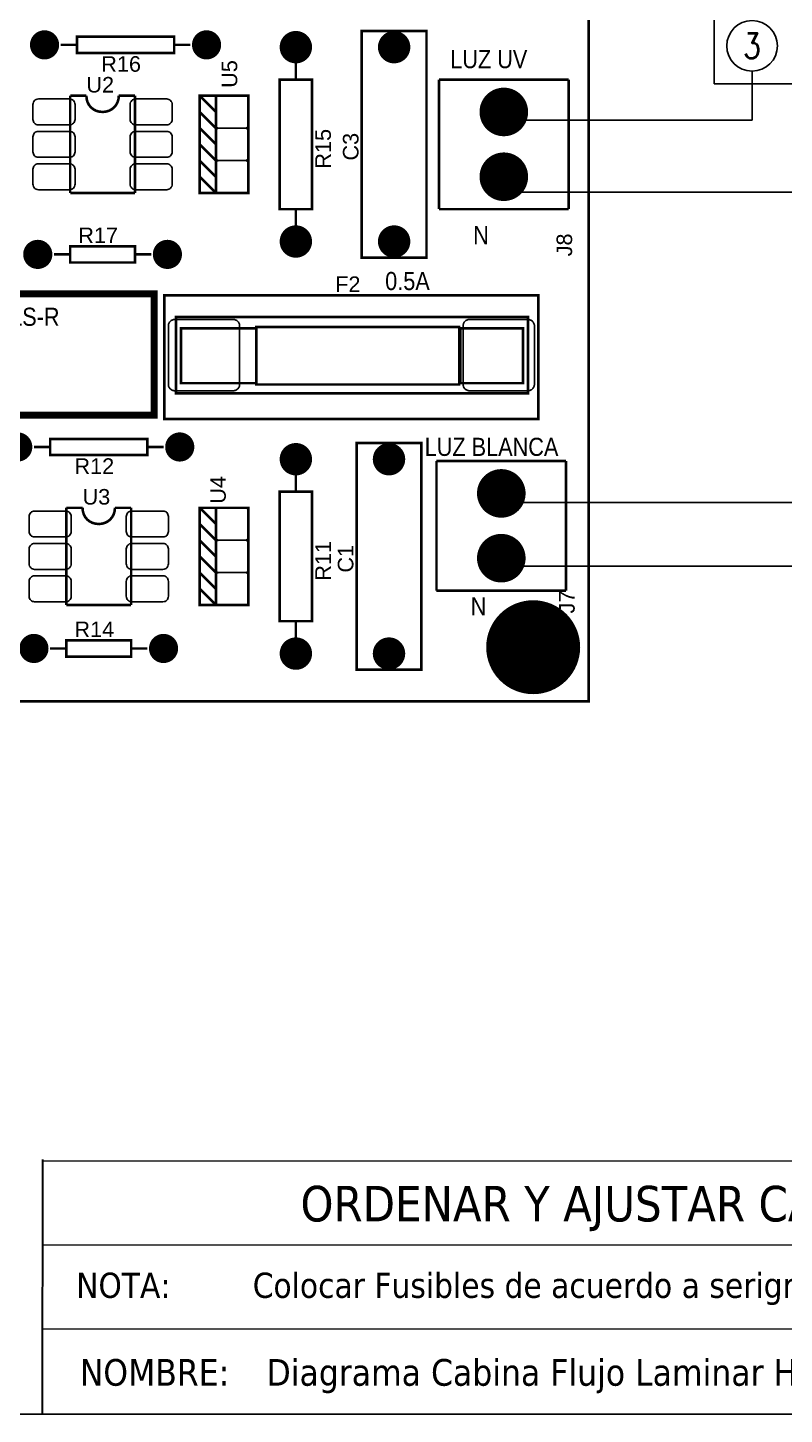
# Model space of a CAD drawing. Header units: inches. Extents: x 15 to 148, y 10 to 111.
# Drawn here: x 136.79 to 140.53, y 94.57 to 101.42 of the extents above; entities that cross this region are included whole.
import ezdxf
from ezdxf.enums import TextEntityAlignment as Align

# ---------------------------------------------------------------- set-up
doc = ezdxf.new("R2010")
doc.units = ezdxf.units.IN
doc.header["$MEASUREMENT"] = 0
doc.linetypes.add('CENTERX2', pattern=[20.32, 12.7, -2.54, 2.54, -2.54])
for name, color, linetype in [('BLK_12AWG', 7, 'Continuous'), ('CONTORNO', 179, 'Continuous'), ('DESC', 1, 'Continuous'), ('SYMS', 7, 'Continuous'), ('TAGS', 250, 'Continuous'), ('TERMS', 250, 'Continuous')]:
    doc.layers.add(name, color=color, linetype=linetype)
doc.styles.add('SLDTEXTSTYLE0', font='tahoma.ttf')
doc.styles.add('SLDTEXTSTYLE1', font='tahomabd.ttf')
doc.styles.add('WD', font='romans.shx')

# ---------------------------------------------------------------- blocks, each defined once
blk = doc.blocks.new('VDV1TFL')
for p, q in [((-0.3438, 0.3438), (-0.3438, -0.3438)), ((0.0938, 0.3438), (-0.3438, 0.3438)), ((0.0938, -0.3438), (0.0938, 0.3438)), ((-0.3438, -0.3438), (0.0938, -0.3438))]:
    blk.add_line(p, q)
for centre in [(-0.25, 0.25), (0, 0.25), (-0.25, -0.25), (0, -0.25)]:
    blk.add_circle(centre, 0.0625)
at = {"style": 'WD', "width": 0.7}
for tag, p in [('INST', (-0.1195, 0.5446)), ('LOC', (-0.1195, 0.375)), ('RATING2', (-0.125, -0.1562))]:
    blk.add_attdef(tag, text='', height=0.125, dxfattribs=at).set_placement(p, align=Align.CENTER)
at = {"style": 'WD', "flags": 1}
for tag, p in [('X2TERM04', (-0.25, 0.3125)), ('X2TERM02', (0, 0.3125)), ('X4TERM04', (-0.3125, 0.25)), ('X1TERM02', (0.0625, 0.25)), ('X4TERM03', (-0.3125, -0.25)), ('X1TERM01', (0.0625, -0.25)), ('X8TERM03', (-0.25, -0.3125)), ('X8TERM01', (0, -0.3125))]:
    blk.add_attdef(tag, p, '', height=0.0125, dxfattribs=at)
at = {"linetype": 'Continuous', "style": 'WD', "width": 0.8, "flags": 8}
for tag, p in [('TERM04', (-0.25, 0.25)), ('TERM02', (0, 0.25)), ('TERM03', (-0.25, -0.25)), ('TERM01', (0, -0.25))]:
    blk.add_attdef(tag, text='', height=0.0625, dxfattribs=at).set_placement(p, align=Align.MIDDLE)
at = {"style": 'WD'}
for tag, p, width in [('TAG1', (0.1719, 0.0774), 0.8), ('DESC1', (0.1719, -0.0789), 0.7), ('DESC2', (0.1719, -0.2351), 0.7), ('XREF', (0.1719, -0.3914), 0.7)]:
    blk.add_attdef(tag, p, '', height=0.125, dxfattribs=dict(at, width=width))
at = {"style": 'WD', "width": 0.7}
blk.add_attdef('RATING1', text='', height=0.125, dxfattribs=at).set_placement((-0.125, 0.0625), align=Align.MIDDLE)
at = {"style": 'WD', "flags": 9}
blk.add_attdef('FAMILY', text='', height=0.01, dxfattribs=at).set_placement((-0.1303, -0.0802), align=Align.CENTER)
at = {"linetype": 'Continuous', "style": 'WD', "flags": 1}
for tag, p in [('CAT', (-0.125, -0.0907)), ('MFG', (-0.125, -0.1096))]:
    blk.add_attdef(tag, text='', height=0.01, dxfattribs=at).set_placement(p, align=Align.MIDDLE)
at = {"linetype": 'Continuous', "style": 'WD', "flags": 9}
blk.add_attdef('ASSYCODE', text='', height=0.01, dxfattribs=at).set_placement((-0.125, -0.125), align=Align.CENTER)
blk = doc.blocks.new('EPAD')
at = {"const_width": 0.5}
blk.add_lwpolyline([(-0.25, 0, 1), (0.25, 0, 1)], format="xyb", close=True, dxfattribs=at)
blk = doc.blocks.new('trr')
for points, const_width in [([(131.518, 100.4441), (137.4527, 100.4441), (137.4527, 104.9698), (131.518, 104.9698), (131.518, 100.4441)], 0.008), ([(131.518, 100.4441), (137.4527, 100.4441), (137.4527, 104.9698), (131.518, 104.9698), (131.518, 100.4441)], 0.008), ([(131.518, 100.4441), (137.4527, 100.4441), (137.4527, 104.9698), (131.518, 104.9698), (131.518, 100.4441)], 0.008), ([(136.7527, 101.8138), (136.9527, 101.8138), (136.9527, 102.5138), (136.7527, 102.5138), (136.7527, 101.8138)], 0.008), ([(136.7527, 101.8138), (136.9527, 101.8138), (136.9527, 102.5138), (136.7527, 102.5138), (136.7527, 101.8138)], 0.008), ([(136.7527, 101.8138), (136.9527, 101.8138), (136.9527, 102.5138), (136.7527, 102.5138), (136.7527, 101.8138)], 0.008), ([(135.8739, 102.4709), (135.8239, 102.4709)], 0.008), ([(135.8739, 102.4709), (135.8239, 102.4709)], 0.008), ([(135.8739, 102.4709), (135.8239, 102.4709)], 0.008), ([(135.8739, 102.4459), (136.1739, 102.4459), (136.1739, 102.4959), (135.8739, 102.4959), (135.8739, 102.4459)], 0.008), ([(135.8739, 102.4459), (136.1739, 102.4459), (136.1739, 102.4959), (135.8739, 102.4959), (135.8739, 102.4459)], 0.008), ([(135.8739, 102.4459), (136.1739, 102.4459), (136.1739, 102.4959), (135.8739, 102.4959), (135.8739, 102.4459)], 0.008), ([(136.2239, 102.4709), (136.1739, 102.4709)], 0.008), ([(136.2239, 102.4709), (136.1739, 102.4709)], 0.008), ([(136.2239, 102.4709), (136.1739, 102.4709)], 0.008), ([(136.5495, 102.4138), (136.5495, 102.3638)], 0.008), ([(136.5495, 102.4138), (136.5495, 102.3638)], 0.008), ([(136.5495, 102.4138), (136.5495, 102.3638)], 0.008), ([(136.4995, 101.9638), (136.5995, 101.9638), (136.5995, 102.3638), (136.4995, 102.3638), (136.4995, 101.9638)], 0.008), ([(136.4995, 101.9638), (136.5995, 101.9638), (136.5995, 102.3638), (136.4995, 102.3638), (136.4995, 101.9638)], 0.008), ([(136.4995, 101.9638), (136.5995, 101.9638), (136.5995, 102.3638), (136.4995, 102.3638), (136.4995, 101.9638)], 0.008), ([(137.3912, 102.3638), (136.9912, 102.3638)], 0.008), ([(136.9912, 102.3638), (136.9912, 101.9638)], 0.008), ([(137.3912, 102.3638), (136.9912, 102.3638)], 0.008), ([(136.9912, 102.3638), (136.9912, 101.9638)], 0.008), ([(137.3912, 102.3638), (136.9912, 102.3638)], 0.008), ([(136.9912, 102.3638), (136.9912, 101.9638)], 0.008), ([(137.3912, 102.3638), (137.3912, 101.9638)], 0.008), ([(137.3912, 102.3638), (137.3912, 101.9638)], 0.008), ([(137.3912, 102.3638), (137.3912, 101.9638)], 0.008), ([(135.8531, 102.3138), (135.9031, 102.3138)], 0.008), ([(135.8531, 102.3138), (135.8531, 102.0138)], 0.008), ([(135.8531, 102.3138), (135.9031, 102.3138)], 0.008), ([(135.8531, 102.3138), (135.8531, 102.0138)], 0.008), ([(135.8531, 102.3138), (135.9031, 102.3138)], 0.008), ([(135.8531, 102.3138), (135.8531, 102.0138)], 0.008), ([(135.9531, 102.2638), (135.9426, 102.2647), (135.933, 102.2675), (135.9245, 102.272), (135.9172, 102.2779), (135.9112, 102.2852), (135.9068, 102.2937), (135.904, 102.3033), (135.9031, 102.3138)], 0.008), ([(135.9531, 102.2638), (135.9426, 102.2647), (135.933, 102.2675), (135.9245, 102.272), (135.9172, 102.2779), (135.9112, 102.2852), (135.9068, 102.2937), (135.904, 102.3033), (135.9031, 102.3138)], 0.008), ([(135.9531, 102.2638), (135.9426, 102.2647), (135.933, 102.2675), (135.9245, 102.272), (135.9172, 102.2779), (135.9112, 102.2852), (135.9068, 102.2937), (135.904, 102.3033), (135.9031, 102.3138)], 0.008), ([(135.9531, 102.2638), (135.9632, 102.2647), (135.9727, 102.2675), (135.9812, 102.272), (135.9886, 102.2779), (135.9946, 102.2852), (135.9992, 102.2937), (136.0021, 102.3033), (136.0031, 102.3138)], 0.008), ([(135.9531, 102.2638), (135.9632, 102.2647), (135.9727, 102.2675), (135.9812, 102.272), (135.9886, 102.2779), (135.9946, 102.2852), (135.9992, 102.2937), (136.0021, 102.3033), (136.0031, 102.3138)], 0.008), ([(135.9531, 102.2638), (135.9632, 102.2647), (135.9727, 102.2675), (135.9812, 102.272), (135.9886, 102.2779), (135.9946, 102.2852), (135.9992, 102.2937), (136.0021, 102.3033), (136.0031, 102.3138)], 0.008), ([(136.0031, 102.3138), (136.0531, 102.3138)], 0.008), ([(136.0031, 102.3138), (136.0531, 102.3138)], 0.008), ([(136.0031, 102.3138), (136.0531, 102.3138)], 0.008), ([(136.0531, 102.3138), (136.0531, 102.0138)], 0.008), ([(136.0531, 102.3138), (136.0531, 102.0138)], 0.008), ([(136.0531, 102.3138), (136.0531, 102.0138)], 0.008), ([(136.3027, 102.0138), (136.4027, 102.0138), (136.4027, 102.3138), (136.3027, 102.3138), (136.3027, 102.0138), (136.2527, 102.0138), (136.2527, 102.3138), (136.3027, 102.3138)], 0.008), ([(136.3027, 102.2638), (136.2527, 102.3138)], 0.008), ([(136.3027, 102.0138), (136.4027, 102.0138), (136.4027, 102.3138), (136.3027, 102.3138), (136.3027, 102.0138), (136.2527, 102.0138), (136.2527, 102.3138), (136.3027, 102.3138)], 0.008), ([(136.3027, 102.2638), (136.2527, 102.3138)], 0.008), ([(136.3027, 102.0138), (136.4027, 102.0138), (136.4027, 102.3138), (136.3027, 102.3138), (136.3027, 102.0138), (136.2527, 102.0138), (136.2527, 102.3138), (136.3027, 102.3138)], 0.008), ([(136.3027, 102.2638), (136.2527, 102.3138)], 0.008), ([(136.3027, 102.2138), (136.2527, 102.2638)], 0.008), ([(136.3027, 102.2138), (136.2527, 102.2638)], 0.008), ([(136.3027, 102.2138), (136.2527, 102.2638)], 0.008), ([(136.3027, 102.1638), (136.2527, 102.2138)], 0.008), ([(136.3027, 102.1638), (136.2527, 102.2138)], 0.008), ([(136.3027, 102.1638), (136.2527, 102.2138)], 0.008), ([(136.3027, 102.1138), (136.2527, 102.1638)], 0.008), ([(136.3027, 102.1138), (136.2527, 102.1638)], 0.008), ([(136.3027, 102.1138), (136.2527, 102.1638)], 0.008), ([(136.3027, 102.0638), (136.2527, 102.1138)], 0.008), ([(136.3027, 102.0638), (136.2527, 102.1138)], 0.008), ([(136.3027, 102.0638), (136.2527, 102.1138)], 0.008), ([(136.3027, 102.0138), (136.2527, 102.0638)], 0.008), ([(136.3027, 102.0138), (136.2527, 102.0638)], 0.008), ([(136.3027, 102.0138), (136.2527, 102.0638)], 0.008), ([(135.8531, 102.0138), (136.0531, 102.0138)], 0.008), ([(135.8531, 102.0138), (136.0531, 102.0138)], 0.008), ([(135.8531, 102.0138), (136.0531, 102.0138)], 0.008), ([(136.5495, 101.9638), (136.5495, 101.9138)], 0.008), ([(136.5495, 101.9638), (136.5495, 101.9138)], 0.008), ([(136.5495, 101.9638), (136.5495, 101.9138)], 0.008), ([(137.3912, 101.9638), (136.9912, 101.9638)], 0.008), ([(137.3912, 101.9638), (136.9912, 101.9638)], 0.008), ([(137.3912, 101.9638), (136.9912, 101.9638)], 0.008), ([(135.8031, 101.8241), (135.8531, 101.8241)], 0.008), ([(135.8031, 101.8241), (135.8531, 101.8241)], 0.008), ([(135.8031, 101.8241), (135.8531, 101.8241)], 0.008), ([(135.8531, 101.7991), (136.0531, 101.7991), (136.0531, 101.8491), (135.8531, 101.8491), (135.8531, 101.7991)], 0.008), ([(135.8531, 101.7991), (136.0531, 101.7991), (136.0531, 101.8491), (135.8531, 101.8491), (135.8531, 101.7991)], 0.008), ([(135.8531, 101.7991), (136.0531, 101.7991), (136.0531, 101.8491), (135.8531, 101.8491), (135.8531, 101.7991)], 0.008), ([(136.0531, 101.8241), (136.1031, 101.8241)], 0.008), ([(136.0531, 101.8241), (136.1031, 101.8241)], 0.008), ([(136.0531, 101.8241), (136.1031, 101.8241)], 0.008), ([(134.9629, 101.328), (136.1125, 101.328), (136.1125, 101.7021), (134.9629, 101.7021), (134.9629, 101.328)], 0.022), ([(134.9629, 101.328), (136.1125, 101.328), (136.1125, 101.7021), (134.9629, 101.7021), (134.9629, 101.328)], 0.022), ([(134.9629, 101.328), (136.1125, 101.328), (136.1125, 101.7021), (134.9629, 101.7021), (134.9629, 101.328)], 0.022), ([(136.144, 101.3162), (137.2975, 101.3162), (137.2975, 101.6981), (136.144, 101.6981), (136.144, 101.3162)], 0.008), ([(136.144, 101.3162), (137.2975, 101.3162), (137.2975, 101.6981), (136.144, 101.6981), (136.144, 101.3162)], 0.008), ([(136.144, 101.3162), (137.2975, 101.3162), (137.2975, 101.6981), (136.144, 101.6981), (136.144, 101.3162)], 0.008), ([(136.1794, 101.395), (137.266, 101.395), (137.266, 101.6312), (136.1794, 101.6312), (136.1794, 101.395)], 0.008), ([(136.1794, 101.395), (137.266, 101.395), (137.266, 101.6312), (136.1794, 101.6312), (136.1794, 101.395)], 0.008), ([(136.1794, 101.395), (137.266, 101.395), (137.266, 101.6312), (136.1794, 101.6312), (136.1794, 101.395)], 0.008), ([(136.1952, 101.4265), (136.4275, 101.4265), (136.4275, 101.5958), (136.1952, 101.5958), (136.1952, 101.4265)], 0.008), ([(136.1952, 101.4265), (136.4275, 101.4265), (136.4275, 101.5958), (136.1952, 101.5958), (136.1952, 101.4265)], 0.008), ([(136.1952, 101.4265), (136.4275, 101.4265), (136.4275, 101.5958), (136.1952, 101.5958), (136.1952, 101.4265)], 0.008), ([(136.4275, 101.4225), (137.0534, 101.4225), (137.0534, 101.5997), (136.4275, 101.5997), (136.4275, 101.4225)], 0.008), ([(136.4275, 101.4225), (137.0534, 101.4225), (137.0534, 101.5997), (136.4275, 101.5997), (136.4275, 101.4225)], 0.008), ([(136.4275, 101.4225), (137.0534, 101.4225), (137.0534, 101.5997), (136.4275, 101.5997), (136.4275, 101.4225)], 0.008), ([(137.0574, 101.4265), (137.2503, 101.4265), (137.2503, 101.5958), (137.0574, 101.5958), (137.0574, 101.4265)], 0.008), ([(137.0574, 101.4265), (137.2503, 101.4265), (137.2503, 101.5958), (137.0574, 101.5958), (137.0574, 101.4265)], 0.008), ([(137.0574, 101.4265), (137.2503, 101.4265), (137.2503, 101.5958), (137.0574, 101.5958), (137.0574, 101.4265)], 0.008), ([(135.7912, 101.2296), (135.7412, 101.2296)], 0.008), ([(135.7912, 101.2296), (135.7412, 101.2296)], 0.008), ([(135.7912, 101.2296), (135.7412, 101.2296)], 0.008), ([(135.7912, 101.2046), (136.0912, 101.2046), (136.0912, 101.2546), (135.7912, 101.2546), (135.7912, 101.2046)], 0.008), ([(135.7912, 101.2046), (136.0912, 101.2046), (136.0912, 101.2546), (135.7912, 101.2546), (135.7912, 101.2046)], 0.008), ([(135.7912, 101.2046), (136.0912, 101.2046), (136.0912, 101.2546), (135.7912, 101.2546), (135.7912, 101.2046)], 0.008), ([(136.1412, 101.2296), (136.0912, 101.2296)], 0.008), ([(136.1412, 101.2296), (136.0912, 101.2296)], 0.008), ([(136.1412, 101.2296), (136.0912, 101.2296)], 0.008), ([(136.7369, 100.5418), (136.9369, 100.5418), (136.9369, 101.2418), (136.7369, 101.2418), (136.7369, 100.5418)], 0.008), ([(136.7369, 100.5418), (136.9369, 100.5418), (136.9369, 101.2418), (136.7369, 101.2418), (136.7369, 100.5418)], 0.008), ([(136.7369, 100.5418), (136.9369, 100.5418), (136.9369, 101.2418), (136.7369, 101.2418), (136.7369, 100.5418)], 0.008), ([(137.3834, 101.1863), (136.9834, 101.1863)], 0.008), ([(136.9834, 101.1863), (136.9834, 100.7863)], 0.008), ([(137.3834, 101.1863), (136.9834, 101.1863)], 0.008), ([(136.9834, 101.1863), (136.9834, 100.7863)], 0.008), ([(137.3834, 101.1863), (136.9834, 101.1863)], 0.008), ([(136.9834, 101.1863), (136.9834, 100.7863)], 0.008), ([(137.3834, 101.1863), (137.3834, 100.7863)], 0.008), ([(137.3834, 101.1863), (137.3834, 100.7863)], 0.008), ([(137.3834, 101.1863), (137.3834, 100.7863)], 0.008), ([(136.5495, 101.1418), (136.5495, 101.0918)], 0.008), ([(136.5495, 101.1418), (136.5495, 101.0918)], 0.008), ([(136.5495, 101.1418), (136.5495, 101.0918)], 0.008), ([(136.4995, 100.6918), (136.5995, 100.6918), (136.5995, 101.0918), (136.4995, 101.0918), (136.4995, 100.6918)], 0.008), ([(136.4995, 100.6918), (136.5995, 100.6918), (136.5995, 101.0918), (136.4995, 101.0918), (136.4995, 100.6918)], 0.008), ([(136.4995, 100.6918), (136.5995, 100.6918), (136.5995, 101.0918), (136.4995, 101.0918), (136.4995, 100.6918)], 0.008), ([(135.8412, 101.0418), (135.8912, 101.0418)], 0.008), ([(135.8412, 101.0418), (135.8412, 100.7418)], 0.008), ([(135.8412, 101.0418), (135.8912, 101.0418)], 0.008), ([(135.8412, 101.0418), (135.8412, 100.7418)], 0.008), ([(135.8412, 101.0418), (135.8912, 101.0418)], 0.008), ([(135.8412, 101.0418), (135.8412, 100.7418)], 0.008), ([(135.9412, 100.9918), (135.9308, 100.9928), (135.9212, 100.9956), (135.9127, 101), (135.9054, 101.0059), (135.8994, 101.0133), (135.895, 101.0218), (135.8922, 101.0313), (135.8912, 101.0418)], 0.008), ([(135.9412, 100.9918), (135.9308, 100.9928), (135.9212, 100.9956), (135.9127, 101), (135.9054, 101.0059), (135.8994, 101.0133), (135.895, 101.0218), (135.8922, 101.0313), (135.8912, 101.0418)], 0.008), ([(135.9412, 100.9918), (135.9308, 100.9928), (135.9212, 100.9956), (135.9127, 101), (135.9054, 101.0059), (135.8994, 101.0133), (135.895, 101.0218), (135.8922, 101.0313), (135.8912, 101.0418)], 0.008), ([(135.9412, 100.9918), (135.9514, 100.9928), (135.9609, 100.9956), (135.9694, 101), (135.9767, 101.0059), (135.9828, 101.0133), (135.9874, 101.0218), (135.9902, 101.0313), (135.9912, 101.0418)], 0.008), ([(135.9412, 100.9918), (135.9514, 100.9928), (135.9609, 100.9956), (135.9694, 101), (135.9767, 101.0059), (135.9828, 101.0133), (135.9874, 101.0218), (135.9902, 101.0313), (135.9912, 101.0418)], 0.008), ([(135.9412, 100.9918), (135.9514, 100.9928), (135.9609, 100.9956), (135.9694, 101), (135.9767, 101.0059), (135.9828, 101.0133), (135.9874, 101.0218), (135.9902, 101.0313), (135.9912, 101.0418)], 0.008), ([(135.9912, 101.0418), (136.0412, 101.0418)], 0.008), ([(135.9912, 101.0418), (136.0412, 101.0418)], 0.008), ([(135.9912, 101.0418), (136.0412, 101.0418)], 0.008), ([(136.0412, 101.0418), (136.0412, 100.7418)], 0.008), ([(136.0412, 101.0418), (136.0412, 100.7418)], 0.008), ([(136.0412, 101.0418), (136.0412, 100.7418)], 0.008), ([(136.3027, 100.7418), (136.4027, 100.7418), (136.4027, 101.0418), (136.3027, 101.0418), (136.3027, 100.7418), (136.2527, 100.7418), (136.2527, 101.0418), (136.3027, 101.0418)], 0.008), ([(136.3027, 100.9918), (136.2527, 101.0418)], 0.008), ([(136.3027, 100.7418), (136.4027, 100.7418), (136.4027, 101.0418), (136.3027, 101.0418), (136.3027, 100.7418), (136.2527, 100.7418), (136.2527, 101.0418), (136.3027, 101.0418)], 0.008), ([(136.3027, 100.9918), (136.2527, 101.0418)], 0.008), ([(136.3027, 100.7418), (136.4027, 100.7418), (136.4027, 101.0418), (136.3027, 101.0418), (136.3027, 100.7418), (136.2527, 100.7418), (136.2527, 101.0418), (136.3027, 101.0418)], 0.008), ([(136.3027, 100.9918), (136.2527, 101.0418)], 0.008), ([(136.3027, 100.9418), (136.2527, 100.9918)], 0.008), ([(136.3027, 100.9418), (136.2527, 100.9918)], 0.008), ([(136.3027, 100.9418), (136.2527, 100.9918)], 0.008), ([(136.3027, 100.8918), (136.2527, 100.9418)], 0.008), ([(136.3027, 100.8918), (136.2527, 100.9418)], 0.008), ([(136.3027, 100.8918), (136.2527, 100.9418)], 0.008), ([(136.3027, 100.8418), (136.2527, 100.8918)], 0.008), ([(136.3027, 100.8418), (136.2527, 100.8918)], 0.008), ([(136.3027, 100.8418), (136.2527, 100.8918)], 0.008), ([(136.3027, 100.7918), (136.2527, 100.8418)], 0.008), ([(136.3027, 100.7918), (136.2527, 100.8418)], 0.008), ([(136.3027, 100.7918), (136.2527, 100.8418)], 0.008), ([(136.3027, 100.7418), (136.2527, 100.7918)], 0.008), ([(136.3027, 100.7418), (136.2527, 100.7918)], 0.008), ([(136.3027, 100.7418), (136.2527, 100.7918)], 0.008), ([(137.3834, 100.7863), (136.9834, 100.7863)], 0.008), ([(137.3834, 100.7863), (136.9834, 100.7863)], 0.008), ([(137.3834, 100.7863), (136.9834, 100.7863)], 0.008), ([(135.8412, 100.7418), (136.0412, 100.7418)], 0.008), ([(135.8412, 100.7418), (136.0412, 100.7418)], 0.008), ([(135.8412, 100.7418), (136.0412, 100.7418)], 0.008), ([(136.5495, 100.6918), (136.5495, 100.6418)], 0.008), ([(136.5495, 100.6918), (136.5495, 100.6418)], 0.008), ([(136.5495, 100.6918), (136.5495, 100.6418)], 0.008), ([(135.8412, 100.5826), (136.0412, 100.5826), (136.0412, 100.6326), (135.8412, 100.6326), (135.8412, 100.5826)], 0.008), ([(135.8412, 100.5826), (136.0412, 100.5826), (136.0412, 100.6326), (135.8412, 100.6326), (135.8412, 100.5826)], 0.008), ([(135.8412, 100.5826), (136.0412, 100.5826), (136.0412, 100.6326), (135.8412, 100.6326), (135.8412, 100.5826)], 0.008), ([(135.7912, 100.6076), (135.8412, 100.6076)], 0.008), ([(135.7912, 100.6076), (135.8412, 100.6076)], 0.008), ([(135.7912, 100.6076), (135.8412, 100.6076)], 0.008), ([(136.0412, 100.6076), (136.0912, 100.6076)], 0.008), ([(136.0412, 100.6076), (136.0912, 100.6076)], 0.008), ([(136.0412, 100.6076), (136.0912, 100.6076)], 0.008)]:
    blk.add_lwpolyline(points, dxfattribs=dict(const_width=const_width))
for points in [[(135.8681, 102.2868), (135.8681, 102.2408), (135.8677, 102.2373), (135.8667, 102.2341), (135.8652, 102.2312), (135.8631, 102.2287), (135.8606, 102.2266), (135.8577, 102.2251), (135.8545, 102.2241), (135.8511, 102.2238), (135.7551, 102.2238), (135.7516, 102.2241), (135.7484, 102.2251), (135.7455, 102.2266), (135.743, 102.2287), (135.7409, 102.2312), (135.7394, 102.2341), (135.7384, 102.2373), (135.7381, 102.2408), (135.7381, 102.2868), (135.7384, 102.2903), (135.7394, 102.2935), (135.7409, 102.2964), (135.743, 102.2989), (135.7455, 102.3009), (135.7484, 102.3025), (135.7516, 102.3034), (135.7551, 102.3038), (135.8511, 102.3038), (135.8545, 102.3034), (135.8577, 102.3025), (135.8606, 102.3009), (135.8631, 102.2989), (135.8652, 102.2964), (135.8667, 102.2935), (135.8677, 102.2903), (135.8681, 102.2868)], [(136.1681, 102.2868), (136.1681, 102.2408), (136.1677, 102.2373), (136.1667, 102.2341), (136.1652, 102.2312), (136.1631, 102.2287), (136.1606, 102.2266), (136.1577, 102.2251), (136.1545, 102.2241), (136.1511, 102.2238), (136.0551, 102.2238), (136.0516, 102.2241), (136.0484, 102.2251), (136.0455, 102.2266), (136.043, 102.2287), (136.0409, 102.2312), (136.0394, 102.2341), (136.0384, 102.2373), (136.0381, 102.2408), (136.0381, 102.2868), (136.0384, 102.2903), (136.0394, 102.2935), (136.0409, 102.2964), (136.043, 102.2989), (136.0455, 102.3009), (136.0484, 102.3025), (136.0516, 102.3034), (136.0551, 102.3038), (136.1511, 102.3038), (136.1545, 102.3034), (136.1577, 102.3025), (136.1606, 102.3009), (136.1631, 102.2989), (136.1652, 102.2964), (136.1667, 102.2935), (136.1677, 102.2903), (136.1681, 102.2868)], [(136.3027, 102.2238), (136.3027, 102.3038), (136.3027, 102.3048), (136.3029, 102.3058), (136.3031, 102.3068), (136.3034, 102.3077), (136.3038, 102.3086), (136.3043, 102.3094), (136.3049, 102.3102), (136.3055, 102.3109), (136.3063, 102.3115), (136.307, 102.3121), (136.3078, 102.3126), (136.3087, 102.313), (136.3096, 102.3133), (136.3106, 102.3136), (136.3116, 102.3137), (136.3127, 102.3138), (136.3927, 102.3138), (136.3937, 102.3137), (136.3947, 102.3136), (136.3957, 102.3133), (136.3966, 102.313), (136.3975, 102.3126), (136.3983, 102.3121), (136.3991, 102.3115), (136.3998, 102.3109), (136.4004, 102.3102), (136.401, 102.3094), (136.4015, 102.3086), (136.4019, 102.3077), (136.4022, 102.3068), (136.4025, 102.3058), (136.4026, 102.3048), (136.4027, 102.3038), (136.4027, 102.2238), (136.4026, 102.2227), (136.4025, 102.2217), (136.4022, 102.2208), (136.4019, 102.2198), (136.4015, 102.219), (136.401, 102.2181), (136.4004, 102.2174), (136.3998, 102.2167), (136.3991, 102.216), (136.3983, 102.2155), (136.3975, 102.215), (136.3966, 102.2146), (136.3957, 102.2142), (136.3947, 102.214), (136.3937, 102.2138), (136.3927, 102.2138), (136.3127, 102.2138), (136.3116, 102.2138), (136.3106, 102.214), (136.3096, 102.2142), (136.3087, 102.2146), (136.3078, 102.215), (136.307, 102.2155), (136.3063, 102.216), (136.3055, 102.2167), (136.3049, 102.2174), (136.3043, 102.2181), (136.3038, 102.219), (136.3034, 102.2198), (136.3031, 102.2208), (136.3029, 102.2217), (136.3027, 102.2227), (136.3027, 102.2238)], [(136.3027, 102.1238), (136.3027, 102.2038), (136.3027, 102.2048), (136.3029, 102.2058), (136.3031, 102.2068), (136.3034, 102.2077), (136.3038, 102.2086), (136.3043, 102.2094), (136.3049, 102.2102), (136.3055, 102.2109), (136.3063, 102.2115), (136.307, 102.2121), (136.3078, 102.2126), (136.3087, 102.213), (136.3096, 102.2133), (136.3106, 102.2136), (136.3116, 102.2137), (136.3127, 102.2138), (136.3927, 102.2138), (136.3937, 102.2137), (136.3947, 102.2136), (136.3957, 102.2133), (136.3966, 102.213), (136.3975, 102.2126), (136.3983, 102.2121), (136.3991, 102.2115), (136.3998, 102.2109), (136.4004, 102.2102), (136.401, 102.2094), (136.4015, 102.2086), (136.4019, 102.2077), (136.4022, 102.2068), (136.4025, 102.2058), (136.4026, 102.2048), (136.4027, 102.2038), (136.4027, 102.1238), (136.4026, 102.1227), (136.4025, 102.1217), (136.4022, 102.1208), (136.4019, 102.1198), (136.4015, 102.119), (136.401, 102.1181), (136.4004, 102.1174), (136.3998, 102.1167), (136.3991, 102.116), (136.3983, 102.1155), (136.3975, 102.115), (136.3966, 102.1146), (136.3957, 102.1142), (136.3947, 102.114), (136.3937, 102.1138), (136.3927, 102.1138), (136.3127, 102.1138), (136.3116, 102.1138), (136.3106, 102.114), (136.3096, 102.1142), (136.3087, 102.1146), (136.3078, 102.115), (136.307, 102.1155), (136.3063, 102.116), (136.3055, 102.1167), (136.3049, 102.1174), (136.3043, 102.1181), (136.3038, 102.119), (136.3034, 102.1198), (136.3031, 102.1208), (136.3029, 102.1217), (136.3027, 102.1227), (136.3027, 102.1238)], [(135.8681, 102.1868), (135.8681, 102.1408), (135.8677, 102.1373), (135.8667, 102.1341), (135.8652, 102.1312), (135.8631, 102.1287), (135.8606, 102.1266), (135.8577, 102.1251), (135.8545, 102.1241), (135.8511, 102.1238), (135.7551, 102.1238), (135.7516, 102.1241), (135.7484, 102.1251), (135.7455, 102.1266), (135.743, 102.1287), (135.7409, 102.1312), (135.7394, 102.1341), (135.7384, 102.1373), (135.7381, 102.1408), (135.7381, 102.1868), (135.7384, 102.1903), (135.7394, 102.1935), (135.7409, 102.1964), (135.743, 102.1989), (135.7455, 102.2009), (135.7484, 102.2025), (135.7516, 102.2034), (135.7551, 102.2038), (135.8511, 102.2038), (135.8545, 102.2034), (135.8577, 102.2025), (135.8606, 102.2009), (135.8631, 102.1989), (135.8652, 102.1964), (135.8667, 102.1935), (135.8677, 102.1903), (135.8681, 102.1868)], [(136.1681, 102.1868), (136.1681, 102.1408), (136.1677, 102.1373), (136.1667, 102.1341), (136.1652, 102.1312), (136.1631, 102.1287), (136.1606, 102.1266), (136.1577, 102.1251), (136.1545, 102.1241), (136.1511, 102.1238), (136.0551, 102.1238), (136.0516, 102.1241), (136.0484, 102.1251), (136.0455, 102.1266), (136.043, 102.1287), (136.0409, 102.1312), (136.0394, 102.1341), (136.0384, 102.1373), (136.0381, 102.1408), (136.0381, 102.1868), (136.0384, 102.1903), (136.0394, 102.1935), (136.0409, 102.1964), (136.043, 102.1989), (136.0455, 102.2009), (136.0484, 102.2025), (136.0516, 102.2034), (136.0551, 102.2038), (136.1511, 102.2038), (136.1545, 102.2034), (136.1577, 102.2025), (136.1606, 102.2009), (136.1631, 102.1989), (136.1652, 102.1964), (136.1667, 102.1935), (136.1677, 102.1903), (136.1681, 102.1868)], [(135.8681, 102.0868), (135.8681, 102.0408), (135.8677, 102.0373), (135.8667, 102.0341), (135.8652, 102.0312), (135.8631, 102.0287), (135.8606, 102.0266), (135.8577, 102.0251), (135.8545, 102.0241), (135.8511, 102.0238), (135.7551, 102.0238), (135.7516, 102.0241), (135.7484, 102.0251), (135.7455, 102.0266), (135.743, 102.0287), (135.7409, 102.0312), (135.7394, 102.0341), (135.7384, 102.0373), (135.7381, 102.0408), (135.7381, 102.0868), (135.7384, 102.0903), (135.7394, 102.0935), (135.7409, 102.0964), (135.743, 102.0989), (135.7455, 102.1009), (135.7484, 102.1025), (135.7516, 102.1034), (135.7551, 102.1038), (135.8511, 102.1038), (135.8545, 102.1034), (135.8577, 102.1025), (135.8606, 102.1009), (135.8631, 102.0989), (135.8652, 102.0964), (135.8667, 102.0935), (135.8677, 102.0903), (135.8681, 102.0868)], [(136.1681, 102.0868), (136.1681, 102.0408), (136.1677, 102.0373), (136.1667, 102.0341), (136.1652, 102.0312), (136.1631, 102.0287), (136.1606, 102.0266), (136.1577, 102.0251), (136.1545, 102.0241), (136.1511, 102.0238), (136.0551, 102.0238), (136.0516, 102.0241), (136.0484, 102.0251), (136.0455, 102.0266), (136.043, 102.0287), (136.0409, 102.0312), (136.0394, 102.0341), (136.0384, 102.0373), (136.0381, 102.0408), (136.0381, 102.0868), (136.0384, 102.0903), (136.0394, 102.0935), (136.0409, 102.0964), (136.043, 102.0989), (136.0455, 102.1009), (136.0484, 102.1025), (136.0516, 102.1034), (136.0551, 102.1038), (136.1511, 102.1038), (136.1545, 102.1034), (136.1577, 102.1025), (136.1606, 102.1009), (136.1631, 102.0989), (136.1652, 102.0964), (136.1667, 102.0935), (136.1677, 102.0903), (136.1681, 102.0868)], [(136.3027, 102.0238), (136.3027, 102.1038), (136.3027, 102.1048), (136.3029, 102.1058), (136.3031, 102.1068), (136.3034, 102.1077), (136.3038, 102.1086), (136.3043, 102.1094), (136.3049, 102.1102), (136.3055, 102.1109), (136.3063, 102.1115), (136.307, 102.1121), (136.3078, 102.1126), (136.3087, 102.113), (136.3096, 102.1133), (136.3106, 102.1136), (136.3116, 102.1137), (136.3127, 102.1138), (136.3927, 102.1138), (136.3937, 102.1137), (136.3947, 102.1136), (136.3957, 102.1133), (136.3966, 102.113), (136.3975, 102.1126), (136.3983, 102.1121), (136.3991, 102.1115), (136.3998, 102.1109), (136.4004, 102.1102), (136.401, 102.1094), (136.4015, 102.1086), (136.4019, 102.1077), (136.4022, 102.1068), (136.4025, 102.1058), (136.4026, 102.1048), (136.4027, 102.1038), (136.4027, 102.0238), (136.4026, 102.0227), (136.4025, 102.0217), (136.4022, 102.0208), (136.4019, 102.0198), (136.4015, 102.019), (136.401, 102.0181), (136.4004, 102.0174), (136.3998, 102.0167), (136.3991, 102.016), (136.3983, 102.0155), (136.3975, 102.015), (136.3966, 102.0146), (136.3957, 102.0142), (136.3947, 102.014), (136.3937, 102.0138), (136.3927, 102.0138), (136.3127, 102.0138), (136.3116, 102.0138), (136.3106, 102.014), (136.3096, 102.0142), (136.3087, 102.0146), (136.3078, 102.015), (136.307, 102.0155), (136.3063, 102.016), (136.3055, 102.0167), (136.3049, 102.0174), (136.3043, 102.0181), (136.3038, 102.019), (136.3034, 102.0198), (136.3031, 102.0208), (136.3029, 102.0217), (136.3027, 102.0227), (136.3027, 102.0238)], [(136.176, 101.6231), (136.356, 101.6231), (136.3581, 101.623), (136.3601, 101.6227), (136.3621, 101.6222), (136.3639, 101.6215), (136.3657, 101.6207), (136.3673, 101.6197), (136.3688, 101.6186), (136.3703, 101.6173), (136.3715, 101.6159), (136.3727, 101.6144), (136.3737, 101.6127), (136.3745, 101.611), (136.3752, 101.6091), (136.3756, 101.6072), (136.3759, 101.6052), (136.376, 101.6031), (136.376, 101.4231), (136.3759, 101.421), (136.3756, 101.419), (136.3752, 101.4171), (136.3745, 101.4152), (136.3737, 101.4135), (136.3727, 101.4118), (136.3715, 101.4103), (136.3703, 101.4089), (136.3688, 101.4076), (136.3673, 101.4064), (136.3657, 101.4055), (136.3639, 101.4046), (136.3621, 101.404), (136.3601, 101.4035), (136.3581, 101.4032), (136.356, 101.4031), (136.176, 101.4031), (136.174, 101.4032), (136.172, 101.4035), (136.17, 101.404), (136.1682, 101.4046), (136.1664, 101.4055), (136.1648, 101.4064), (136.1632, 101.4076), (136.1618, 101.4089), (136.1605, 101.4103), (136.1594, 101.4118), (136.1584, 101.4135), (136.1576, 101.4152), (136.1569, 101.4171), (136.1564, 101.419), (136.1561, 101.421), (136.156, 101.4231), (136.156, 101.6031), (136.1561, 101.6052), (136.1564, 101.6072), (136.1569, 101.6091), (136.1576, 101.611), (136.1584, 101.6127), (136.1594, 101.6144), (136.1605, 101.6159), (136.1618, 101.6173), (136.1632, 101.6186), (136.1648, 101.6197), (136.1664, 101.6207), (136.1682, 101.6215), (136.17, 101.6222), (136.172, 101.6227), (136.174, 101.623), (136.176, 101.6231)], [(137.0855, 101.6231), (137.2655, 101.6231), (137.2676, 101.623), (137.2696, 101.6227), (137.2715, 101.6222), (137.2734, 101.6215), (137.2751, 101.6207), (137.2768, 101.6197), (137.2783, 101.6186), (137.2797, 101.6173), (137.281, 101.6159), (137.2821, 101.6144), (137.2831, 101.6127), (137.2839, 101.611), (137.2846, 101.6091), (137.2851, 101.6072), (137.2854, 101.6052), (137.2855, 101.6031), (137.2855, 101.4231), (137.2854, 101.421), (137.2851, 101.419), (137.2846, 101.4171), (137.2839, 101.4152), (137.2831, 101.4135), (137.2821, 101.4118), (137.281, 101.4103), (137.2797, 101.4089), (137.2783, 101.4076), (137.2768, 101.4064), (137.2751, 101.4055), (137.2734, 101.4046), (137.2715, 101.404), (137.2696, 101.4035), (137.2676, 101.4032), (137.2655, 101.4031), (137.0855, 101.4031), (137.0834, 101.4032), (137.0814, 101.4035), (137.0795, 101.404), (137.0776, 101.4046), (137.0759, 101.4055), (137.0742, 101.4064), (137.0727, 101.4076), (137.0713, 101.4089), (137.07, 101.4103), (137.0689, 101.4118), (137.0679, 101.4135), (137.067, 101.4152), (137.0664, 101.4171), (137.0659, 101.419), (137.0656, 101.421), (137.0655, 101.4231), (137.0655, 101.6031), (137.0656, 101.6052), (137.0659, 101.6072), (137.0664, 101.6091), (137.067, 101.611), (137.0679, 101.6127), (137.0689, 101.6144), (137.07, 101.6159), (137.0713, 101.6173), (137.0727, 101.6186), (137.0742, 101.6197), (137.0759, 101.6207), (137.0776, 101.6215), (137.0795, 101.6222), (137.0814, 101.6227), (137.0834, 101.623), (137.0855, 101.6231)], [(135.8562, 101.0148), (135.8562, 100.9688), (135.8559, 100.9653), (135.8549, 100.9621), (135.8534, 100.9592), (135.8513, 100.9567), (135.8488, 100.9547), (135.8459, 100.9531), (135.8427, 100.9522), (135.8392, 100.9518), (135.7432, 100.9518), (135.7398, 100.9522), (135.7365, 100.9531), (135.7337, 100.9547), (135.7312, 100.9567), (135.7291, 100.9592), (135.7276, 100.9621), (135.7266, 100.9653), (135.7262, 100.9688), (135.7262, 101.0148), (135.7266, 101.0183), (135.7276, 101.0215), (135.7291, 101.0244), (135.7312, 101.0269), (135.7337, 101.029), (135.7365, 101.0305), (135.7398, 101.0315), (135.7432, 101.0318), (135.8392, 101.0318), (135.8427, 101.0315), (135.8459, 101.0305), (135.8488, 101.029), (135.8513, 101.0269), (135.8534, 101.0244), (135.8549, 101.0215), (135.8559, 101.0183), (135.8562, 101.0148)], [(136.1562, 101.0148), (136.1562, 100.9688), (136.1559, 100.9653), (136.1549, 100.9621), (136.1534, 100.9592), (136.1513, 100.9567), (136.1488, 100.9547), (136.1459, 100.9531), (136.1427, 100.9522), (136.1392, 100.9518), (136.0432, 100.9518), (136.0398, 100.9522), (136.0365, 100.9531), (136.0337, 100.9547), (136.0312, 100.9567), (136.0291, 100.9592), (136.0276, 100.9621), (136.0266, 100.9653), (136.0262, 100.9688), (136.0262, 101.0148), (136.0266, 101.0183), (136.0276, 101.0215), (136.0291, 101.0244), (136.0312, 101.0269), (136.0337, 101.029), (136.0365, 101.0305), (136.0398, 101.0315), (136.0432, 101.0318), (136.1392, 101.0318), (136.1427, 101.0315), (136.1459, 101.0305), (136.1488, 101.029), (136.1513, 101.0269), (136.1534, 101.0244), (136.1549, 101.0215), (136.1559, 101.0183), (136.1562, 101.0148)], [(136.3027, 100.9518), (136.3027, 101.0318), (136.3027, 101.0329), (136.3029, 101.0339), (136.3031, 101.0348), (136.3034, 101.0358), (136.3038, 101.0366), (136.3043, 101.0375), (136.3049, 101.0382), (136.3055, 101.0389), (136.3063, 101.0396), (136.307, 101.0401), (136.3078, 101.0406), (136.3087, 101.041), (136.3096, 101.0414), (136.3106, 101.0416), (136.3116, 101.0418), (136.3127, 101.0418), (136.3927, 101.0418), (136.3937, 101.0418), (136.3947, 101.0416), (136.3957, 101.0414), (136.3966, 101.041), (136.3975, 101.0406), (136.3983, 101.0401), (136.3991, 101.0396), (136.3998, 101.0389), (136.4004, 101.0382), (136.401, 101.0375), (136.4015, 101.0366), (136.4019, 101.0358), (136.4022, 101.0348), (136.4025, 101.0339), (136.4026, 101.0329), (136.4027, 101.0318), (136.4027, 100.9518), (136.4026, 100.9508), (136.4025, 100.9498), (136.4022, 100.9488), (136.4019, 100.9479), (136.4015, 100.947), (136.401, 100.9462), (136.4004, 100.9454), (136.3998, 100.9447), (136.3991, 100.9441), (136.3983, 100.9435), (136.3975, 100.943), (136.3966, 100.9426), (136.3957, 100.9423), (136.3947, 100.942), (136.3937, 100.9419), (136.3927, 100.9418), (136.3127, 100.9418), (136.3116, 100.9419), (136.3106, 100.942), (136.3096, 100.9423), (136.3087, 100.9426), (136.3078, 100.943), (136.307, 100.9435), (136.3063, 100.9441), (136.3055, 100.9447), (136.3049, 100.9454), (136.3043, 100.9462), (136.3038, 100.947), (136.3034, 100.9479), (136.3031, 100.9488), (136.3029, 100.9498), (136.3027, 100.9508), (136.3027, 100.9518)], [(135.8562, 100.9148), (135.8562, 100.8688), (135.8559, 100.8653), (135.8549, 100.8621), (135.8534, 100.8592), (135.8513, 100.8567), (135.8488, 100.8547), (135.8459, 100.8531), (135.8427, 100.8522), (135.8392, 100.8518), (135.7432, 100.8518), (135.7398, 100.8522), (135.7365, 100.8531), (135.7337, 100.8547), (135.7312, 100.8567), (135.7291, 100.8592), (135.7276, 100.8621), (135.7266, 100.8653), (135.7262, 100.8688), (135.7262, 100.9148), (135.7266, 100.9183), (135.7276, 100.9215), (135.7291, 100.9244), (135.7312, 100.9269), (135.7337, 100.929), (135.7365, 100.9305), (135.7398, 100.9315), (135.7432, 100.9318), (135.8392, 100.9318), (135.8427, 100.9315), (135.8459, 100.9305), (135.8488, 100.929), (135.8513, 100.9269), (135.8534, 100.9244), (135.8549, 100.9215), (135.8559, 100.9183), (135.8562, 100.9148)], [(136.1562, 100.9148), (136.1562, 100.8688), (136.1559, 100.8653), (136.1549, 100.8621), (136.1534, 100.8592), (136.1513, 100.8567), (136.1488, 100.8547), (136.1459, 100.8531), (136.1427, 100.8522), (136.1392, 100.8518), (136.0432, 100.8518), (136.0398, 100.8522), (136.0365, 100.8531), (136.0337, 100.8547), (136.0312, 100.8567), (136.0291, 100.8592), (136.0276, 100.8621), (136.0266, 100.8653), (136.0262, 100.8688), (136.0262, 100.9148), (136.0266, 100.9183), (136.0276, 100.9215), (136.0291, 100.9244), (136.0312, 100.9269), (136.0337, 100.929), (136.0365, 100.9305), (136.0398, 100.9315), (136.0432, 100.9318), (136.1392, 100.9318), (136.1427, 100.9315), (136.1459, 100.9305), (136.1488, 100.929), (136.1513, 100.9269), (136.1534, 100.9244), (136.1549, 100.9215), (136.1559, 100.9183), (136.1562, 100.9148)], [(136.3027, 100.8518), (136.3027, 100.9318), (136.3027, 100.9329), (136.3029, 100.9339), (136.3031, 100.9348), (136.3034, 100.9358), (136.3038, 100.9366), (136.3043, 100.9375), (136.3049, 100.9382), (136.3055, 100.9389), (136.3063, 100.9396), (136.307, 100.9401), (136.3078, 100.9406), (136.3087, 100.941), (136.3096, 100.9414), (136.3106, 100.9416), (136.3116, 100.9418), (136.3127, 100.9418), (136.3927, 100.9418), (136.3937, 100.9418), (136.3947, 100.9416), (136.3957, 100.9414), (136.3966, 100.941), (136.3975, 100.9406), (136.3983, 100.9401), (136.3991, 100.9396), (136.3998, 100.9389), (136.4004, 100.9382), (136.401, 100.9375), (136.4015, 100.9366), (136.4019, 100.9358), (136.4022, 100.9348), (136.4025, 100.9339), (136.4026, 100.9329), (136.4027, 100.9318), (136.4027, 100.8518), (136.4026, 100.8508), (136.4025, 100.8498), (136.4022, 100.8488), (136.4019, 100.8479), (136.4015, 100.847), (136.401, 100.8462), (136.4004, 100.8454), (136.3998, 100.8447), (136.3991, 100.8441), (136.3983, 100.8435), (136.3975, 100.843), (136.3966, 100.8426), (136.3957, 100.8423), (136.3947, 100.842), (136.3937, 100.8419), (136.3927, 100.8418), (136.3127, 100.8418), (136.3116, 100.8419), (136.3106, 100.842), (136.3096, 100.8423), (136.3087, 100.8426), (136.3078, 100.843), (136.307, 100.8435), (136.3063, 100.8441), (136.3055, 100.8447), (136.3049, 100.8454), (136.3043, 100.8462), (136.3038, 100.847), (136.3034, 100.8479), (136.3031, 100.8488), (136.3029, 100.8498), (136.3027, 100.8508), (136.3027, 100.8518)], [(136.3027, 100.7518), (136.3027, 100.8318), (136.3027, 100.8329), (136.3029, 100.8339), (136.3031, 100.8348), (136.3034, 100.8358), (136.3038, 100.8366), (136.3043, 100.8375), (136.3049, 100.8382), (136.3055, 100.8389), (136.3063, 100.8396), (136.307, 100.8401), (136.3078, 100.8406), (136.3087, 100.841), (136.3096, 100.8414), (136.3106, 100.8416), (136.3116, 100.8418), (136.3127, 100.8418), (136.3927, 100.8418), (136.3937, 100.8418), (136.3947, 100.8416), (136.3957, 100.8414), (136.3966, 100.841), (136.3975, 100.8406), (136.3983, 100.8401), (136.3991, 100.8396), (136.3998, 100.8389), (136.4004, 100.8382), (136.401, 100.8375), (136.4015, 100.8366), (136.4019, 100.8358), (136.4022, 100.8348), (136.4025, 100.8339), (136.4026, 100.8329), (136.4027, 100.8318), (136.4027, 100.7518), (136.4026, 100.7508), (136.4025, 100.7498), (136.4022, 100.7488), (136.4019, 100.7479), (136.4015, 100.747), (136.401, 100.7462), (136.4004, 100.7454), (136.3998, 100.7447), (136.3991, 100.7441), (136.3983, 100.7435), (136.3975, 100.743), (136.3966, 100.7426), (136.3957, 100.7423), (136.3947, 100.742), (136.3937, 100.7419), (136.3927, 100.7418), (136.3127, 100.7418), (136.3116, 100.7419), (136.3106, 100.742), (136.3096, 100.7423), (136.3087, 100.7426), (136.3078, 100.743), (136.307, 100.7435), (136.3063, 100.7441), (136.3055, 100.7447), (136.3049, 100.7454), (136.3043, 100.7462), (136.3038, 100.747), (136.3034, 100.7479), (136.3031, 100.7488), (136.3029, 100.7498), (136.3027, 100.7508), (136.3027, 100.7518)], [(135.8562, 100.8148), (135.8562, 100.7688), (135.8559, 100.7653), (135.8549, 100.7621), (135.8534, 100.7592), (135.8513, 100.7567), (135.8488, 100.7547), (135.8459, 100.7531), (135.8427, 100.7522), (135.8392, 100.7518), (135.7432, 100.7518), (135.7398, 100.7522), (135.7365, 100.7531), (135.7337, 100.7547), (135.7312, 100.7567), (135.7291, 100.7592), (135.7276, 100.7621), (135.7266, 100.7653), (135.7262, 100.7688), (135.7262, 100.8148), (135.7266, 100.8183), (135.7276, 100.8215), (135.7291, 100.8244), (135.7312, 100.8269), (135.7337, 100.829), (135.7365, 100.8305), (135.7398, 100.8315), (135.7432, 100.8318), (135.8392, 100.8318), (135.8427, 100.8315), (135.8459, 100.8305), (135.8488, 100.829), (135.8513, 100.8269), (135.8534, 100.8244), (135.8549, 100.8215), (135.8559, 100.8183), (135.8562, 100.8148)], [(136.1562, 100.8148), (136.1562, 100.7688), (136.1559, 100.7653), (136.1549, 100.7621), (136.1534, 100.7592), (136.1513, 100.7567), (136.1488, 100.7547), (136.1459, 100.7531), (136.1427, 100.7522), (136.1392, 100.7518), (136.0432, 100.7518), (136.0398, 100.7522), (136.0365, 100.7531), (136.0337, 100.7547), (136.0312, 100.7567), (136.0291, 100.7592), (136.0276, 100.7621), (136.0266, 100.7653), (136.0262, 100.7688), (136.0262, 100.8148), (136.0266, 100.8183), (136.0276, 100.8215), (136.0291, 100.8244), (136.0312, 100.8269), (136.0337, 100.829), (136.0365, 100.8305), (136.0398, 100.8315), (136.0432, 100.8318), (136.1392, 100.8318), (136.1427, 100.8315), (136.1459, 100.8305), (136.1488, 100.829), (136.1513, 100.8269), (136.1534, 100.8244), (136.1549, 100.8215), (136.1559, 100.8183), (136.1562, 100.8148)]]:
    blk.add_lwpolyline(points, close=True)
for p, xscale, yscale in [((135.7739, 102.4709), 0.09, 0.09), ((136.2739, 102.4709), 0.09, 0.09), ((136.5495, 102.4638), 0.1, 0.1), ((136.8527, 102.4638), 0.1, 0.1), ((137.1912, 102.2638), 0.15, 0.15), ((137.1912, 102.0638), 0.15, 0.15), ((136.5495, 101.8638), 0.1, 0.1), ((136.8527, 101.8638), 0.1, 0.1), ((135.7531, 101.8241), 0.09, 0.09), ((136.1531, 101.8241), 0.09, 0.09), ((135.6912, 101.2296), 0.09, 0.09), ((136.1912, 101.2296), 0.09, 0.09), ((136.5495, 101.1918), 0.1, 0.1), ((136.8369, 101.1918), 0.1, 0.1), ((137.1834, 101.0863), 0.15, 0.15), ((137.1834, 100.8863), 0.15, 0.15), ((137.2818, 100.6115), 0.29, 0.29), ((135.7412, 100.6076), 0.09, 0.09), ((136.1412, 100.6076), 0.09, 0.09), ((136.5495, 100.5918), 0.1, 0.1), ((136.8369, 100.5918), 0.1, 0.1)]:
    blk.add_blockref('EPAD', p, dxfattribs=dict(xscale=xscale, yscale=yscale))
for s, height, width, p in [('R16', 0.048, 1.041667, (135.9489, 102.3879)), ('R16', 0.048, 1.041667, (135.9489, 102.3879)), ('R16', 0.048, 1.041667, (135.9489, 102.3879)), ('LUZ UV', 0.056, 0.892857, (137.0259, 102.3989)), ('LUZ UV', 0.056, 0.892857, (137.0259, 102.3989)), ('LUZ UV', 0.056, 0.892857, (137.0259, 102.3989)), ('U2', 0.048, 1.041667, (135.9031, 102.3238)), ('U2', 0.048, 1.041667, (135.9031, 102.3238)), ('U2', 0.048, 1.041667, (135.9031, 102.3238)), ('N', 0.056, 0.892857, (137.0968, 101.8556)), ('N', 0.056, 0.892857, (137.0968, 101.8556)), ('N', 0.056, 0.892857, (137.0968, 101.8556)), ('R17', 0.048, 1.041667, (135.8781, 101.8591)), ('R17', 0.048, 1.041667, (135.8781, 101.8591)), ('R17', 0.048, 1.041667, (135.8781, 101.8591)), ('F2', 0.048, 1.041667, (136.6708, 101.7081)), ('F2', 0.048, 1.041667, (136.6708, 101.7081)), ('F2', 0.048, 1.041667, (136.6708, 101.7081)), ('0.5A', 0.056, 0.892857, (136.8251, 101.7139)), ('0.5A', 0.056, 0.892857, (136.8251, 101.7139)), ('0.5A', 0.056, 0.892857, (136.8251, 101.7139)), ('DIELEC-CBA2TELS-R', 0.056, 0.892857, (135.144, 101.6036)), ('DIELEC-CBA2TELS-R', 0.056, 0.892857, (135.144, 101.6036)), ('DIELEC-CBA2TELS-R', 0.056, 0.892857, (135.144, 101.6036)), ('LUZ BLANCA', 0.056, 0.892857, (136.9471, 101.202)), ('LUZ BLANCA', 0.056, 0.892857, (136.9471, 101.202)), ('LUZ BLANCA', 0.056, 0.892857, (136.9471, 101.202)), ('R12', 0.048, 1.041667, (135.8662, 101.1466)), ('R12', 0.048, 1.041667, (135.8662, 101.1466)), ('R12', 0.048, 1.041667, (135.8662, 101.1466)), ('U3', 0.048, 1.041667, (135.8912, 101.0518)), ('U3', 0.048, 1.041667, (135.8912, 101.0518)), ('U3', 0.048, 1.041667, (135.8912, 101.0518)), ('N', 0.056, 0.892857, (137.0889, 100.7099)), ('N', 0.056, 0.892857, (137.0889, 100.7099)), ('N', 0.056, 0.892857, (137.0889, 100.7099)), ('R14', 0.048, 1.041667, (135.8662, 100.6426)), ('R14', 0.048, 1.041667, (135.8662, 100.6426)), ('R14', 0.048, 1.041667, (135.8662, 100.6426))]:
    blk.add_text(s, height=height, dxfattribs=dict(width=width)).set_placement(p)
at = {"width": 1.041667}
for s, p in [('U5', (136.3686, 102.3382)), ('U5', (136.3686, 102.3382)), ('U5', (136.3686, 102.3382)), ('R15', (136.6575, 102.0888)), ('R15', (136.6575, 102.0888)), ('R15', (136.6575, 102.0888)), ('C3', (136.7427, 102.1138)), ('C3', (136.7427, 102.1138)), ('C3', (136.7427, 102.1138)), ('J8', (137.402, 101.818)), ('J8', (137.402, 101.818)), ('J8', (137.402, 101.818)), ('U4', (136.3332, 101.0544)), ('U4', (136.3332, 101.0544)), ('U4', (136.3332, 101.0544)), ('R11', (136.6575, 100.8168)), ('R11', (136.6575, 100.8168)), ('R11', (136.6575, 100.8168)), ('C1', (136.7269, 100.8418)), ('C1', (136.7269, 100.8418)), ('C1', (136.7269, 100.8418)), ('J7', (137.4099, 100.7158)), ('J7', (137.4099, 100.7158)), ('J7', (137.4099, 100.7158))]:
    blk.add_text(s, height=0.048, rotation=90, dxfattribs=at).set_placement(p)

msp = doc.modelspace()

# ---------------------------------------------------------------- linework, layer by layer
at = {"color": 7, "linetype": 'Continuous', "lineweight": 30}
msp.add_line((136.8682, 95.8318), (136.8667, 94.5738), dxfattribs=at)
at = {"color": 7, "linetype": 'Continuous', "lineweight": 0}
for p, q in [((145.1702, 95.8246), (136.8698, 95.8246)), ((143.0953, 95.4096), (136.8698, 95.4096)), ((147.6602, 94.9946), (136.8698, 94.9946))]:
    msp.add_line(p, q, dxfattribs=at)
at = {"color": 7, "linetype": 'Continuous'}
msp.add_line((126.9102, 94.5738), (147.6602, 94.5738), dxfattribs=at)
at = {"color": 7, "linetype": 'CENTERX2', "lineweight": 0}
msp.add_line((136.8667, 94.5738), (147.6602, 94.5738), dxfattribs=at)
at = {"layer": 'BLK_12AWG'}
for p, q in [((140.3709, 100.9657), (140.3709, 101.2075)), ((139.187, 100.9657), (140.3709, 100.9657)), ((139.1586, 100.6106), (140.8709, 100.6106)), ((139.097, 99.0764), (141.5368, 99.0764)), ((142.3353, 98.7626), (139.0362, 98.7626))]:
    msp.add_line(p, q, dxfattribs=at)

# ---------------------------------------------------------------- block references
at = {"layer": 'BLK_12AWG', "xscale": 1.6, "yscale": 1.6, "zscale": 1.6}
msp.add_blockref('trr', (-80.3606, -62.616), dxfattribs=at)
at = {"layer": 'SYMS'}
ref = msp.add_blockref('VDV1TFL', (140.8709, 101.8325), dxfattribs=dict(at, xscale=2, yscale=2, zscale=2))
ref.add_attrib('TERM03', '3', dxfattribs={"layer": 'TERMS', "linetype": 'Continuous', "height": 0.125, "style": 'WD', "width": 0.8, "flags": 8}).set_placement((140.3709, 101.3325), align=Align.MIDDLE)
ref.add_attrib('DESC1', 'BALASTRO', (141.2146, 101.6748), dxfattribs={"layer": 'DESC', "height": 0.25, "style": 'WD', "width": 0.7})
ref.add_attrib('DESC2', '2X32W', (141.2146, 101.3623), dxfattribs={"layer": 'DESC', "height": 0.25, "style": 'WD', "width": 0.7})
ref.add_attrib('TERM04', '4', dxfattribs={"layer": 'TERMS', "linetype": 'Continuous', "height": 0.125, "style": 'WD', "width": 0.8, "flags": 8}).set_placement((140.3709, 102.3325), align=Align.MIDDLE)
ref.add_attrib('TERM02', '2', dxfattribs={"layer": 'TERMS', "linetype": 'Continuous', "height": 0.125, "style": 'WD', "width": 0.8, "flags": 8}).set_placement((140.8709, 102.3325), align=Align.MIDDLE)
ref.add_attrib('TERM01', '1', dxfattribs={"layer": 'TERMS', "linetype": 'Continuous', "height": 0.125, "style": 'WD', "width": 0.8, "flags": 8}).set_placement((140.8709, 101.3325), align=Align.MIDDLE)
ref.add_attrib('TAG1', 'DV1', (141.2146, 101.9873), dxfattribs={"layer": 'TAGS', "height": 0.25, "style": 'WD', "width": 0.8})

# ---------------------------------------------------------------- texts
at = {"color": 7, "linetype": 'Continuous', "lineweight": 0, "attachment_point": 1, "style": 'SLDTEXTSTYLE0'}
for s, insert, char_height in [('\\pi-0.3735,l0.498,t0.498;NOTA:^IColocar Fusibles de acuerdo a serigrafia de PCB. ', (136.9094, 95.2732), 0.1245), ('\\pi-0.39529,l0.52705,t1.0541;NOMBRE:^IDiagrama Cabina Flujo Laminar Horizontal 2 Motores GLCD', (136.9198, 94.8467), 0.131763)]:
    msp.add_mtext(s, dxfattribs=dict(at, insert=insert, char_height=char_height))
at = {"layer": 'CONTORNO', "color": 7, "insert": (139.8419, 95.702), "char_height": 0.175683, "attachment_point": 2, "style": 'SLDTEXTSTYLE1'}
msp.add_mtext('ORDENAR Y AJUSTAR CABLEADO', dxfattribs=at)

doc.saveas('drawing.dxf')
